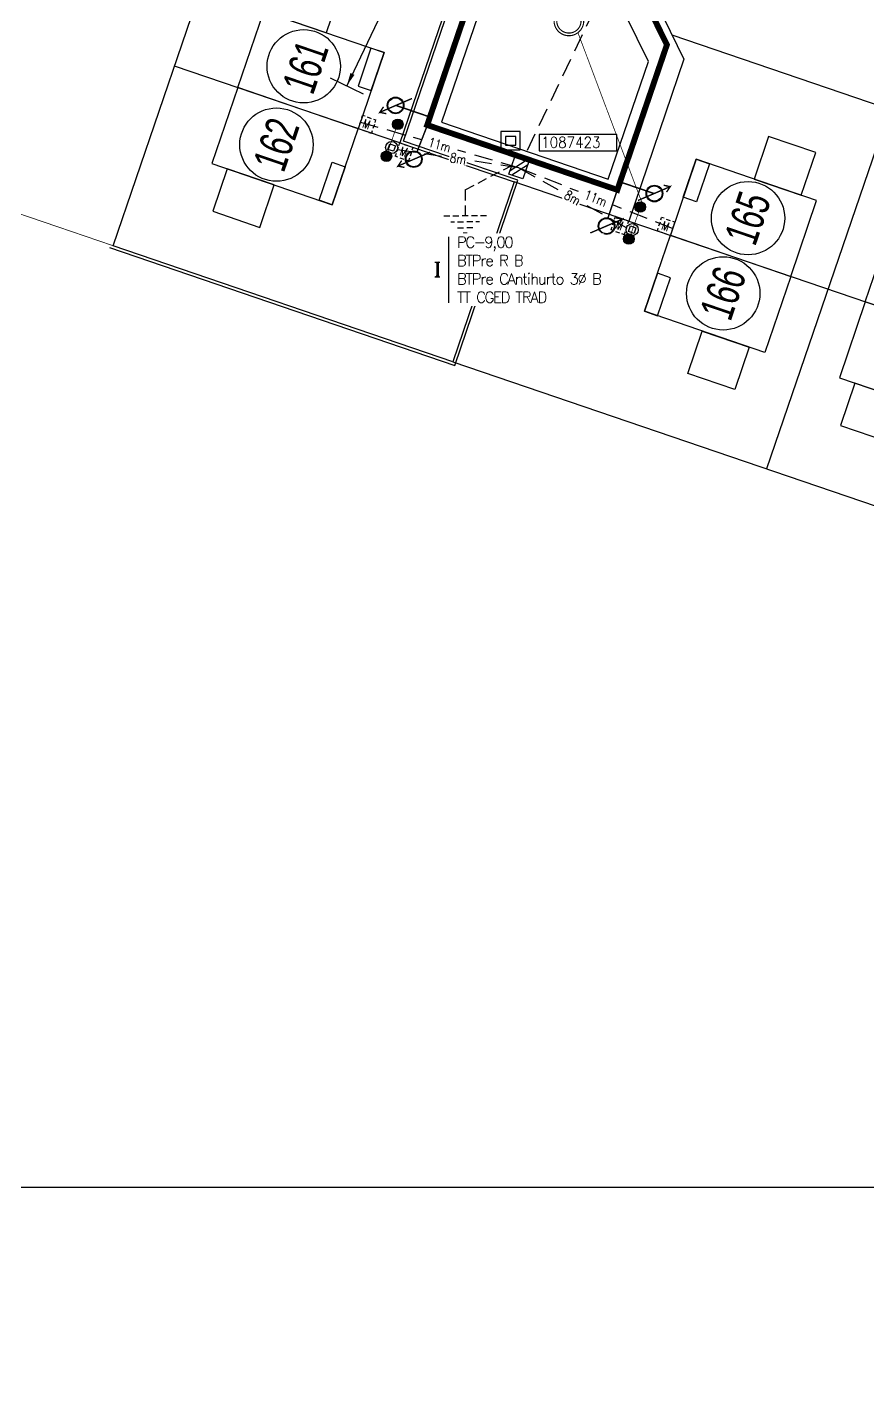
# Model space of a CAD drawing. Extents: x 0 to 336586, y 0 to 6284468.
# Drawn here: x 335127.7 to 335185, y 6277586.5 to 6277679.1 of the extents above; entities that cross this region are included whole.
import ezdxf
from ezdxf.enums import TextEntityAlignment as Align

# ---------------------------------------------------------------- set-up
doc = ezdxf.new("R2010")
doc.units = 0
doc.header["$LTSCALE"] = 5
for name, pattern in [('DASHDOT', [1, 0.5, -0.25, 0, -0.25]), ('DASHDOTX2', [2, 1, -0.5, 0, -0.5]), ('DASHED', [0.75, 0.5, -0.25]), ('HIDDEN', [0.375, 0.25, -0.125])]:
    doc.linetypes.add(name, pattern=pattern)
for name, color, linetype in [('ACOM-P', 251, 'DASHED'), ('CALLES-URBANAS', 6, 'Continuous'), ('COTAS', 11, 'Continuous'), ('EQUIPOS', 240, 'Continuous'), ('EQUIPOS_P', 240, 'Continuous'), ('ESTRUCTURAS', 42, 'Continuous'), ('ESTRUCTURAS_E', 42, 'Continuous'), ('ESTRUCTURAS_P', 42, 'Continuous'), ('GRILLA', 254, 'Continuous'), ('LBT_A_P', 100, 'DASHED'), ('LINEA-EDIFICACION-URBANA', 21, 'Continuous'), ('MUROS', 8, 'Continuous'), ('Numero', 42, 'Continuous'), ('PLANTA', 6, 'Continuous'), ('POSTES_E', 41, 'Continuous'), ('POSTES_P', 41, 'Continuous'), ('Prosan Agua Potable D. Arranque', 1, 'Continuous'), ('Prosan Agua Potable D. MAP', 5, 'Continuous'), ('Prosan Agua Potable P. Cañeria Proyectada', 1, 'Continuous'), ('Prosan Alcantarillado D. Union Domiciliaria', 4, 'Continuous'), ('Prosan Alcantarillado P. CI Proyectada', 1, 'Continuous'), ('Prosan General Deslindes', 8, 'DASHDOTX2'), ('Prosan Pavimentación Solera Existente', 8, 'DASHDOT'), ('Prosan Pavimentación Vereda Proyectada', 8, 'Continuous'), ('PUNTO-DE-INTERES', 254, 'Continuous'), ('servicios', 6, 'Continuous'), ('TEXTO-BT_P', 151, 'Continuous')]:
    doc.layers.add(name, color=color, linetype=linetype)
doc.styles.add('2mm', font='simplex.shx', dxfattribs={"width": 0.8, "height": 0.65})
doc.styles.add('ARIAL', font='arial.ttf', dxfattribs={"width": 0.82})
doc.styles.add('ROMANS', font='romans.shx', dxfattribs={"height": 1})
doc.styles.add('ROMANT', font='romant.shx', dxfattribs={"height": 2})
doc.styles.add('Swis-50', font='swissc.ttf', dxfattribs={"width": 0.85})
doc.dimstyles.new('ACOMETIDA 500', dxfattribs={"dimtxt": 0.65, "dimasz": 1.8, "dimexe": 1.25, "dimexo": 0.625, "dimtad": 0, "dimdec": 0, "dimtxsty": '2mm', "dimblk": 'NONE', "dimcen": 2.5, "dimse1": 1, "dimse2": 1, "dimclrd": 256, "dimclrt": 2, "dimadec": 0, "dimazin": 0, "dimtfac": 1, "dimtdec": 0, "dimtmove": 0, "dimatfit": 3, "dimldrblk": 'NONE', "dimfxl": 1, "dimtfill": 1, "dimlwd": -1, "dimarcsym": 2})
doc.dimstyles.new('GRILLA X 500', dxfattribs={"dimtxt": 0.5, "dimasz": 1.8, "dimexe": 1.25, "dimexo": 0.625, "dimtad": 0, "dimdec": 0, "dimtxsty": 'ROMANS', "dimblk": 'NONE', "dimcen": 2.5, "dimse1": 1, "dimse2": 1, "dimsd1": 1, "dimsd2": 1, "dimclrd": 256, "dimclrt": 256, "dimadec": 0, "dimazin": 0, "dimtfac": 1, "dimtdec": 0, "dimtmove": 0, "dimatfit": 3, "dimldrblk": 'NONE', "dimfxlon": 1, "dimtfill": 1, "dimlwd": -1, "dimarcsym": 2})
doc.dimstyles.new('GRILLA Y 500', dxfattribs={"dimtxt": 0.5, "dimasz": 1.8, "dimexe": 1.25, "dimexo": 0.625, "dimtad": 0, "dimdec": 0, "dimtxsty": 'ROMANS', "dimblk": 'NONE', "dimcen": 2.5, "dimse1": 1, "dimse2": 1, "dimsd1": 1, "dimsd2": 1, "dimclrd": 256, "dimclrt": 256, "dimadec": 0, "dimazin": 0, "dimtfac": 1, "dimtdec": 0, "dimtmove": 0, "dimatfit": 3, "dimldrblk": 'NONE', "dimfxlon": 1, "dimtfill": 1, "dimlwd": -1, "dimarcsym": 2})
doc.dimstyles.new('VANO 500', dxfattribs={"dimtxt": 0.65, "dimasz": 1.8, "dimexe": 0, "dimexo": 8, "dimgap": 1.2, "dimtad": 0, "dimdec": 0, "dimzin": 0, "dimdsep": 46, "dimtxsty": '2mm', "dimblk": 'NONE', "dimcen": 0, "dimse1": 1, "dimse2": 1, "dimsd1": 1, "dimsd2": 1, "dimclrd": 7, "dimclrt": 2, "dimadec": 0, "dimazin": 0, "dimtfac": 1, "dimtdec": 0, "dimtofl": 0, "dimtmove": 0, "dimatfit": 3, "dimldrblk": 'NONE', "dimfxl": 1, "dimtfill": 1, "dimtolj": 1, "dimtzin": 0, "dimlwd": 25, "dimarcsym": 0})

# ---------------------------------------------------------------- blocks, each defined once
blk = doc.blocks.new('A$C461B3DCE')
at = {"layer": 'Prosan Agua Potable D. MAP', "ltscale": 2}
h = blk.add_hatch(color=4, dxfattribs=at)
h.dxf.hatch_style = 1
edge = h.paths.add_edge_path()
edge.add_line((0.7710314885518511, 0.5448670548734738), (0.7504819952160025, 0.5306253450311521))
edge.add_arc((0.5218886427903211, 0.3768014163459124), 0.2755298927691394, 393.9372072948622, 430.8894317799293)
edge.add_arc((0.5219586611189867, 0.376749035538496), 0.2755564759331746, 70.90675392884668, 215.492820778389)
edge.add_line((0.2976038094080948, 0.2167606861423788), (0.2770543160722461, 0.2025189763000571))
edge.add_arc((0.5218886427903213, 0.3768014163459125), 0.3005298927691393, 70.88943177992928, 215.4447158899646, ccw=False)
edge.add_arc((0.5218886427903213, 0.3768014163459125), 0.3005298927691391, 394.0026343322039, 430.88943177992934, ccw=False)
h = blk.add_hatch(color=4, dxfattribs=at)
h.dxf.hatch_style = 1
edge = h.paths.add_edge_path()
edge.add_line((0.7622593604771488, 0.557190258923689), (0.7420747884321109, 0.5424359027211417))
edge.add_arc((0.521888642790321, 0.3768014163459126), 0.2755298927691394, 0, 36.95222448506712, ccw=False)
edge.add_arc((0.5218620722195667, 0.376884724929531), 0.2755564759331746, 215.3966110015403, 359.98267785108266, ccw=False)
edge.add_line((0.2972388881172841, 0.2172733325026044), (0.2770543160722462, 0.2025189763000571))
edge.add_arc((0.5218886427903211, 0.3768014163459128), 0.3005298927691393, 215.4447158899647, 360)
edge.add_arc((0.5218886427903211, 0.3768014163459128), 0.3005298927691391, 0, 36.88679744772544)
at = {"layer": 'Prosan Agua Potable D. MAP', "color": 4, "ltscale": 2, "const_width": 0.05}
blk.add_lwpolyline([(9.38084215e-08, 1.08246816e-07), (1.023286459401971, 0.7479937492063158), (0.9377070762315523, 0.5236589383472321), (1.023286459402515, 0.7479937492077511), (0.7832410503892931, 0.7426890532315298)], dxfattribs=at)
at = {"layer": 'Prosan Agua Potable D. MAP', "color": 4, "ltscale": 2}
for radius in [0.3005298927691391, 0.2755298927691391]:
    blk.add_circle((0.5218886427903211, 0.3768014163459128), radius, dxfattribs=at)
blk = doc.blocks.new('agua potable')
at = {"layer": 'Prosan Agua Potable D. Arranque', "color": 4, "const_width": 0.1}
for points, elevation in [([(335642.4569289694, 6282351.467217353), (335644.7775443596, 6282350.675019433)], -499.8090000015339), ([(335643.9073654683, 6282348.32938288), (335644.6069013167, 6282350.12648458)], -499.8090000015339), ([(335656.9061454707, 6282343.771392111), (335657.557369915, 6282345.705530411)], -499.8090000023919), ([(335660.0635069782, 6282345.456788165), (335657.7428915898, 6282346.248986084)], -499.8090000023919)]:
    blk.add_lwpolyline(points, dxfattribs=dict(at, elevation=elevation))
at = {"layer": 'Prosan Agua Potable P. Cañeria Proyectada', "color": 4, "const_width": 0.4}
blk.add_lwpolyline([(335652.4006062299, 6282362.171915208), (335658.7793677954, 6282359.994371411), (335660.9358873671, 6282355.602349628), (335657.557369915, 6282345.705530411), (335644.5920226847, 6282350.131563759), (335647.957552797, 6282359.990338668), (335652.4006062298, 6282362.171915208)], dxfattribs=at)
at = {"layer": 'Prosan Agua Potable D. MAP', "color": 4, "ltscale": 20}
for p, xscale, yscale, zscale, rotation in [((335643.5547131458, 6282351.938828006, -499.8090000015339), 1.885254132813039, 1.885254132813039, 1.885254132813039, 167.0827137323544), ((335644.7917838761, 6282348.273194583, -499.8090000015339), 1.885254132813042, 1.885254132813042, 1.885254132813042, 167.0827137463284), ((335658.9657228017, 6282344.98517751, -499.8090000023919), 1.885254132816274, 1.885254132816274, 1.885254132816274, 347.0827137460403), ((335655.7047663204, 6282342.765251192, -499.8090000023919), 1.885254132816274, 1.885254132816274, 1.885254132816274, 347.0827137320662)]:
    blk.add_blockref('A$C461B3DCE', p, dxfattribs=dict(at, xscale=xscale, yscale=yscale, zscale=zscale, rotation=rotation))
blk = doc.blocks.new('UD')
at = {"layer": 'Prosan Alcantarillado D. Union Domiciliaria', "true_color": 0x57ffab}
h = blk.add_hatch(color=101, dxfattribs=at)
edge = h.paths.add_edge_path()
edge.add_arc((6.984919e-10, 0), 0.3200000000000001, 0, 360)
at = {"layer": 'Prosan Alcantarillado D. Union Domiciliaria', "color": 7}
for radius in [0.36, 0.3200000000000001]:
    blk.add_circle((6.984919e-10, 0), radius, dxfattribs=at)
at = {"layer": 'Prosan Alcantarillado D. Union Domiciliaria', "color": 7, "ltscale": 10, "style": 'ARIAL', "oblique": 359.9999998988733, "width": 1.199999998176862}
blk.add_text('C.I.', height=0.2121039574924962, dxfattribs=at).set_placement((0, 0), align=Align.MIDDLE_CENTER)
blk = doc.blocks.new('ALCANTARILLADO')
at = {"layer": 'Prosan Alcantarillado D. Union Domiciliaria', "color": 5, "ltscale": 20, "const_width": 0.05}
for points in [[(-125.1092915235204, -304.0932063543005), (-129.4560888335836, -292.5485935288016)], [(-142.4125617229147, -300.6317007931648), (-141.8807472715052, -299.1279989107279)], [(-125.3132234931545, -304.7837219273206), (-125.8450379444912, -306.2874238070799)]]:
    blk.add_lwpolyline(points, dxfattribs=at)
at = {"layer": 'Prosan Alcantarillado P. CI Proyectada', "color": 5, "ltscale": 2, "const_width": 0.078}
for points in [[(-131.0837099834098, -291.7448662410025, 1), (-129.0592043683428, -291.7448662410025, 1)], [(-130.9017099835473, -291.7448662410025, 1), (-129.2412043682998, -291.7448662410025, 1)]]:
    blk.add_lwpolyline(points, format="xyb", close=True, dxfattribs=at)
at = {"layer": 'Prosan Alcantarillado D. Union Domiciliaria', "color": 5, "ltscale": 20}
for p, rotation in [((-141.7429770100207, -298.7954040289624), 73.54639533869805), ((-125.2112575079082, -304.438464138424), 253.546395338698), ((-125.9828082061067, -306.620018688729), 253.546395338698)]:
    blk.add_blockref('UD', p, dxfattribs=dict(at, rotation=rotation))
at = {"layer": 'Prosan Alcantarillado D. Union Domiciliaria', "color": 5, "rotation": 73.54639533869805}
blk.add_blockref('UD', (-142.5145277082338, -300.9769585783361), dxfattribs=at)
blk = doc.blocks.new('A$C12F70A7C')
at = {"layer": 'MUROS'}
for points in [[(0, -8.672000000951812), (-5.476999999998952, -8.672000000951812), (-5.476999999998952, 0), (0, 0)], [(-2.738500000006752, 0), (-5.476999999998952, 0), (-5.476999999998952, -0.9399999999441206), (-2.738500000006752, -0.9399999999441206)], [(0, -8.672000000951812), (5.4769999999844, -8.672000000951812), (5.4769999999844, 0), (0, 0)], [(2.7384999999922, 0), (5.4769999999844, 0), (5.4769999999844, -0.9399999999441206), (2.7384999999922, -0.9399999999441206)], [(-5.476999999998952, -7.557999999960883), (-8.53499999998894, -7.557999999960883), (-8.53499999998894, -4.169999999925493), (-5.476999999998952, -4.169999999925493)], [(5.4769999999844, -7.557999999960883), (8.534999999974389, -7.557999999960883), (8.534999999974389, -4.169999999925493), (5.4769999999844, -4.169999999925493)]]:
    blk.add_lwpolyline(points, close=True, dxfattribs=at)
blk = doc.blocks.new('PLANTA')
at = {"layer": 'CALLES-URBANAS', "flags": 128}
blk.add_lwpolyline([(335660.4908089684, 6282386.273244609), (335660.3815060957, 6282382.083906609), (335653.0754112937, 6282360.681886207), (335648.314996902, 6282358.344482772), (335645.5736729364, 6282350.314218585), (335656.9301814592, 6282346.437401054), (335659.6715054248, 6282354.467665242), (335657.3341019897, 6282359.228079634), (335664.6401967919, 6282380.630100035), (335667.5886267952, 6282383.850233653)], dxfattribs=at)
at = {"layer": 'LINEA-EDIFICACION-URBANA', "ltscale": 0.2}
for p, q in [((335684.4737754759, 6282375.708590451), (335667.7388909601, 6282326.686458994)), ((335690.9102183611, 6282346.143789444), (335661.3024035821, 6282356.251129666)), ((335658.3326235204, 6282343.58115242), (335685.5125339185, 6282334.302635795))]:
    blk.add_line(p, q, dxfattribs=at)
blk.add_lwpolyline([(335651.2471591457, 6282362.290793217), (335646.486744754, 6282359.953389782), (335642.7174243013, 6282348.911776524), (335650.5250239107, 6282346.246464471), (335646.3412916586, 6282333.990899025), (335623.183478029, 6282341.896376106), (335657.6710006479, 6282442.921983175), (335672.7103992146, 6282437.787922481), (335674.4733792884, 6282434.197393097), (335657.1246208376, 6282383.377017457), (335657.9037553159, 6282381.79021266)], close=True, dxfattribs=at)
blk.add_lwpolyline([(335670.0116660923, 6282380.645579586), (335666.4211367082, 6282378.882599512), (335659.7645405379, 6282359.383180069), (335662.1019439729, 6282354.622765676), (335658.3326235205, 6282343.581152419), (335650.5250239107, 6282346.246464471), (335646.3412916586, 6282333.990899025), (335689.136401276, 6282319.381758295), (335693.3201335281, 6282331.637323743), (335685.5125339185, 6282334.302635795), (335689.2818543712, 6282345.344249053), (335694.0422687631, 6282347.681652487), (335700.6988649334, 6282367.181071931), (335698.9358848596, 6282370.771601315), (335670.0116660923, 6282380.645579586)], dxfattribs=at)
at = {"layer": 'Prosan General Deslindes', "ltscale": 5}
blk.add_line((335642.7174243013, 6282348.911776524), (335627.3672102811, 6282354.151941554), dxfattribs=at)
at = {"layer": 'Prosan Pavimentación Solera Existente', "const_width": 0.05}
blk.add_lwpolyline([(335623.1843537129, 6282341.896222693), (335591.2149510295, 6282352.80974779)], dxfattribs=at)
at = {"layer": 'Prosan Pavimentación Vereda Proyectada'}
blk.add_lwpolyline([(335622.9295892615, 6282341.77171459), (335646.4659531752, 6282333.737010256), (335650.7789126783, 6282346.371125989), (335642.9713130688, 6282349.03643804), (335646.649256056, 6282359.810375826), (335651.4096704478, 6282362.14777926)], dxfattribs=at)
at = {"layer": 'PUNTO-DE-INTERES', "color": 8}
for centre in [(335636.1686765515, 6282354.1348335), (335634.3115761962, 6282348.793790563), (335666.4672952254, 6282343.776704502), (335664.7780506065, 6282338.650850097)]:
    blk.add_circle(centre, 2.5, dxfattribs=at)
at = {"layer": 'LINEA-EDIFICACION-URBANA', "ltscale": 0.2, "rotation": 71.15142590850465}
blk.add_blockref('A$C12F70A7C', (335661.1717506511, 6282342.611948037), dxfattribs=at)
blk.add_blockref('A$C12F70A7C', (335661.1717506511, 6282342.611948037), dxfattribs=at)
blk.add_blockref('A$C12F70A7C', (335661.1717506511, 6282342.611948037), dxfattribs=at)
at = {"layer": 'PUNTO-DE-INTERES', "xscale": -1, "rotation": 251.1514259085046}
for p in [(335639.8782971711, 6282349.880980907), (335639.8782971711, 6282349.880980907), (335639.8782971711, 6282349.880980907), (335682.6734067879, 6282335.271840178), (335682.6734067879, 6282335.271840178), (335682.6734067879, 6282335.271840178)]:
    blk.add_blockref('A$C12F70A7C', p, dxfattribs=at)
at = {"layer": 'PUNTO-DE-INTERES', "color": 8, "char_height": 2.25, "attachment_point": 5, "rotation": 71.15142590850466, "line_spacing_factor": 0.6, "style": 'Swis-50'}
for s, insert in [('\\fArial Narrow|b0|i0|c00|p39;\\H1x;\\W0.8;161', (335636.29758827, 6282354.090826382)), ('\\fArial Narrow|b0|i0|c00|p39;\\H1x;\\W0.8;162', (335634.3115761962, 6282348.793790563)), ('\\fArial Narrow|b0|i0|c00|p39;\\H1x;\\W0.8;165', (335666.4561141068, 6282343.780521447)), ('\\fArial Narrow|b0|i0|c00|p39;\\H1x;\\W0.8;166', (335664.7727889038, 6282338.652646306))]:
    blk.add_mtext(s, dxfattribs=dict(at, insert=insert))
blk = doc.blocks.new('EM-BT_P')
at = {"layer": 'EQUIPOS'}
for p, q in [((-1.59583581811421, 0.990598165203636), (-1.59583581811421, 1.595838092819461)), ((-0.990595890498426, 1.595417830392476), (-1.59583581811421, 1.595417830392476)), ((-1.59583581811421, 0.4940551486930361), (-1.59583581811421, -0.4940706556385237)), ((-0.4940528739877835, 1.595417830392476), (0.4940729303437621, 1.595417830392476)), ((0.9906159468543903, 1.595417830392476), (1.595855874470174, 1.595417830392476)), ((1.595855874470174, 0.990598165203636), (1.595855874470174, 1.595838092819461)), ((1.595855874470174, 0.4940551486930361), (1.595855874470174, -0.4940706556385237)), ((-1.59583581811421, -0.9906136721491804), (-1.59583581811421, -1.595853599764949)), ((-0.990595890498426, -1.595433337337964), (-1.59583581811421, -1.595433337337964)), ((-0.4940528739877835, -1.595433337337964), (0.4940729303437621, -1.595433337337964)), ((0.9906159468543903, -1.595433337337964), (1.595855874470174, -1.595433337337964)), ((1.595855874470174, -0.9906136721491804), (1.595855874470174, -1.595853599764949))]:
    blk.add_line(p, q, dxfattribs=at)
at = {"layer": 'EQUIPOS', "style": 'ROMANS', "width": 0.8}
blk.add_text('M', height=1.98, dxfattribs=at).set_placement((-0.9147899827143248, -0.9896123134684556))
blk = doc.blocks.new('*D155')
at = {"layer": 'Defpoints', "color": 0, "linetype": 'HIDDEN', "ltscale": 0.25, "transparency": 16777216}
for p in [(335170.996884516, 6277692.619091955), (335172.0189598589, 6277692.132170551), (335161.2442933894, 6277669.515541153)]:
    blk.add_point(p, dxfattribs=at)
at = {"layer": 'COTAS', "color": 2, "linetype": 'HIDDEN', "ltscale": 0.25, "transparency": 16777216, "insert": (335165.6095512812, 6277681.310777256), "char_height": 0.65, "attachment_point": 5, "rotation": 64.52665471643128, "style": '2mm', "bg_fill": 3, "box_fill_scale": 1.1, "bg_fill_color": 256, "bg_fill_true_color": 13158600, "bg_fill_transparency": 0}
blk.add_mtext('\\A1;25.00', dxfattribs=at)
blk = doc.blocks.new('_None')
blk = doc.blocks.new('PC-9_P')
at = {"layer": 'POSTES_E'}
for p, q in [((0.6083982158431285, 1.249984817137545), (-1.000003517699549, -0.7605173497908027)), ((0.9999964823004506, 0.728340590182853), (-0.5826881361359098, -1.250015182862455))]:
    blk.add_line(p, q, dxfattribs=at)
blk.add_lwpolyline([(-1.000003517699549, 1.249984817137545), (0.9999964823004506, 1.249984817137545), (0.9999964823004506, -1.250015182862455), (-1.000003517699549, -1.250015182862455)], close=True, dxfattribs=at)
blk = doc.blocks.new('PM-6_P')
at = {"layer": 'POSTES_E'}
blk.add_lwpolyline([(-0.6677519658405187, 0.6677414800509212), (0.6677199434739736, 0.6677414800509212), (0.6677199434739736, -0.66773042926323), (-0.6677519658405187, -0.66773042926323)], close=True, dxfattribs=at)
blk.add_circle((-1.601118327254625e-05, 5.52539384557349e-06), 1.386432699211355, dxfattribs=at)
blk = doc.blocks.new('*D391')
at = {"layer": 'ACOM-P', "ltscale": 0.5, "transparency": 16777216}
for p, q in [((335152.9683764499, 6277670.762088797), (335155.9741065692, 6277670.309355182)), ((335161.2442933898, 6277669.515541155), (335158.2385632705, 6277669.968274769))]:
    blk.add_line(p, q, dxfattribs=at)
at = {"layer": 'Defpoints', "color": 0, "ltscale": 0.5, "transparency": 16777216}
for p in [(335152.9683764499, 6277670.762088797), (335161.2442933897, 6277669.515541154), (335161.2442933898, 6277669.515541155)]:
    blk.add_point(p, dxfattribs=at)
at = {"layer": 'ACOM-P', "color": 2, "ltscale": 0.5, "transparency": 16777216, "insert": (335157.1063349199, 6277670.138814976), "char_height": 0.65, "attachment_point": 5, "rotation": 351.43429931888727, "style": '2mm', "bg_fill": 3, "box_fill_scale": 1.1, "bg_fill_color": 256, "bg_fill_true_color": 13158600, "bg_fill_transparency": 0}
blk.add_mtext('8m', dxfattribs=at)
blk = doc.blocks.new('*D392')
at = {"layer": 'ACOM-P', "ltscale": 0.5, "transparency": 16777216}
for p, q in [((335161.2442887807, 6277669.515532873), (335163.9134198274, 6277668.030298227)), ((335168.5836117924, 6277665.431575727), (335165.9144807453, 6277666.916810373))]:
    blk.add_line(p, q, dxfattribs=at)
at = {"layer": 'Defpoints', "color": 0, "ltscale": 0.5, "transparency": 16777216}
for p in [(335161.2442933898, 6277669.515541155), (335168.5836117924, 6277665.431575727), (335168.5836164011, 6277665.431584009)]:
    blk.add_point(p, dxfattribs=at)
at = {"layer": 'ACOM-P', "color": 2, "ltscale": 0.5, "transparency": 16777216, "insert": (335164.9139502868, 6277667.473554299), "char_height": 0.65, "attachment_point": 5, "rotation": 330.9063041525792, "style": '2mm', "bg_fill": 3, "box_fill_scale": 1.1, "bg_fill_color": 256, "bg_fill_true_color": 13158600, "bg_fill_transparency": 0}
blk.add_mtext('8m', dxfattribs=at)
blk = doc.blocks.new('*D393')
at = {"layer": 'ACOM-P', "ltscale": 0.5, "transparency": 16777216}
for p, q in [((335161.2442899339, 6277669.515532414), (335165.2852254529, 6277667.917645246)), ((335171.7320395017, 6277665.368413416), (335167.6911039825, 6277666.966300584))]:
    blk.add_line(p, q, dxfattribs=at)
at = {"layer": 'Defpoints', "color": 0, "ltscale": 0.5, "transparency": 16777216}
for p in [(335161.2442899339, 6277669.515532414), (335161.2442933896, 6277669.515541154), (335171.7320429573, 6277665.368422155)]:
    blk.add_point(p, dxfattribs=at)
at = {"layer": 'ACOM-P', "color": 2, "ltscale": 0.5, "transparency": 16777216, "insert": (335166.488164718, 6277667.441972915), "char_height": 0.65, "attachment_point": 5, "rotation": 338.4249160133948, "style": '2mm', "bg_fill": 3, "box_fill_scale": 1.1, "bg_fill_color": 256, "bg_fill_true_color": 13158600, "bg_fill_transparency": 0}
blk.add_mtext('11m', dxfattribs=at)
blk = doc.blocks.new('*D394')
at = {"layer": 'ACOM-P', "ltscale": 0.5, "transparency": 16777216}
for p, q in [((335150.4385487456, 6277672.637335707), (335154.5986713602, 6277671.435466788)), ((335161.2442899339, 6277669.515532413), (335157.0841673196, 6277670.717401332))]:
    blk.add_line(p, q, dxfattribs=at)
at = {"layer": 'Defpoints', "color": 0, "ltscale": 0.5, "transparency": 16777216}
for p in [(335150.4385487458, 6277672.637335707), (335150.4385487456, 6277672.637335707), (335161.2442899342, 6277669.515532414)]:
    blk.add_point(p, dxfattribs=at)
at = {"layer": 'ACOM-P', "color": 2, "ltscale": 0.5, "transparency": 16777216, "insert": (335155.8414193399, 6277671.07643406), "char_height": 0.65, "attachment_point": 5, "rotation": 343.88587348560736, "style": '2mm', "bg_fill": 3, "box_fill_scale": 1.1, "bg_fill_color": 256, "bg_fill_true_color": 13158600, "bg_fill_transparency": 0}
blk.add_mtext('11m', dxfattribs=at)
blk = doc.blocks.new('*U96')
at = {"layer": 'ESTRUCTURAS_E', "ltscale": 3}
for p, q in [((-1.657170947816326, -0.8640653022951023), (0, 0)), ((-6.570607230804428, -3.42597951685593), (-4.913436282988102, -2.561914214560828)), ((-4.069243126028398, -2.121743563292084), (-2.412072178212015, -1.25767826099701)), ((-9.105852084715394, -4.747881227704337), (-7.368990578442237, -3.842264481019098)), ((-9.105852084715536, -4.747881227704394), (-9.105852084715536, -6.800140530395108)), ((-9.105852084715538, -7.785268621837812), (-9.105852084715538, -9.837527924528555)), ((-13.27450473516626, -9.837527924525228), (-12.09597045180272, -9.837527924525228)), ((-11.49807186218996, -9.83752792452523), (-10.31953757882647, -9.83752792452523)), ((-8.516584943035015, -9.837527924528555), (-9.695119226398562, -9.837527924528555)), ((-6.713632307243476, -9.837527924525231), (-7.892166590607022, -9.83752792452523)), ((-4.937199434267288, -9.837527924525231), (-6.115733717630778, -9.837527924525231)), ((-11.92389081404107, -11.00585093154978), (-11.2074829118526, -11.00585093154978)), ((-10.60958432223984, -11.00585093154978), (-9.431050038876352, -11.00585093154978)), ((-10.60958432223984, -12.14540153467001), (-9.431050038876354, -12.14540153467001)), ((-9.468130448197773, -13.10210014875596), (-8.743573721235752, -13.10210014875596)), ((-7.628097403084869, -11.00585093155311), (-8.806631686448357, -11.00585093155311)), ((-7.628097403084869, -12.14540153467328), (-8.806631686448359, -12.14540153467328)), ((-6.28781335539242, -11.00585093154979), (-7.003679050656904, -11.00585093154979))]:
    blk.add_line(p, q, dxfattribs=at)
blk = doc.blocks.new('CA 3Ø-P')
at = {"layer": 'ESTRUCTURAS'}
for points in [[(-1.307126184576191, -1.266878571361303), (1.346075665089302, -1.266878571361303), (1.346075665089302, 1.246819127351046), (-1.307126184576191, 1.246819127351046)], [(-0.676001158892177, -0.6099489843472838), (0.7149506394052878, -0.6099489843472838), (0.7149506394052878, 0.5898895403370261), (-0.676001158892177, 0.5898895403370261)]]:
    blk.add_lwpolyline(points, close=True, dxfattribs=at)
blk = doc.blocks.new('*U417')
at = {"layer": 'GRILLA', "lineweight": -3}
for points in [[(50, 0), (150, 0)], [(150, 0), (250, 0)]]:
    blk.add_lwpolyline(points, dxfattribs=at)
blk = doc.blocks.new('COTA-500')
at = {"layer": 'COTAS', "color": 11}
blk.add_line((0.007478311659748544, 1.249977630094855), (-0.007478310724740958, -1.249977629634322), dxfattribs=at)
blk.add_solid([(0.8990864967945762, -0.1553816995609121), (0.9008812913689561, 0.1446129311781807), (4.675037934900872e-10, -2.564345437383597e-12)], dxfattribs=at)
blk = doc.blocks.new('*D434')
at = {"layer": 'Defpoints', "color": 0, "ltscale": 0.5, "transparency": 16777216}
for p in [(335292.711083103, 6278000), (335274.7657512065, 6277998.486549078), (0, 0)]:
    blk.add_point(p, dxfattribs=at)
at = {"layer": 'GRILLA', "ltscale": 0.5, "transparency": 16777216, "insert": (335269.8550369208, 6277998.486549078), "char_height": 1, "attachment_point": 5, "style": 'ROMANS', "bg_fill": 3, "box_fill_scale": 1.1, "bg_fill_color": 256, "bg_fill_true_color": 13158600, "bg_fill_transparency": 0}
blk.add_mtext('Y-6278000', dxfattribs=at)
blk = doc.blocks.new('*D435')
at = {"layer": 'Defpoints', "color": 0, "ltscale": 0.5, "transparency": 16777216}
for p in [(335200.0477404207, 6277900.139847823), (335181.1479341442, 6277897.13274294), (0, 0)]:
    blk.add_point(p, dxfattribs=at)
at = {"layer": 'GRILLA', "ltscale": 0.5, "transparency": 16777216, "insert": (335176.2372198585, 6277897.13274294), "char_height": 1, "attachment_point": 5, "style": 'ROMANS', "bg_fill": 3, "box_fill_scale": 1.1, "bg_fill_color": 256, "bg_fill_true_color": 13158600, "bg_fill_transparency": 0}
blk.add_mtext('Y-6277900', dxfattribs=at)
blk = doc.blocks.new('*D436')
at = {"layer": 'Defpoints', "color": 0, "ltscale": 0.5, "transparency": 16777216}
for p in [(335200.4417525084, 6277800), (335150, 6277796.765466401), (0, 0)]:
    blk.add_point(p, dxfattribs=at)
at = {"layer": 'GRILLA', "ltscale": 0.5, "transparency": 16777216, "insert": (335145.0892857143, 6277796.765466401), "char_height": 1, "attachment_point": 5, "style": 'ROMANS', "bg_fill": 3, "box_fill_scale": 1.1, "bg_fill_color": 256, "bg_fill_true_color": 13158600, "bg_fill_transparency": 0}
blk.add_mtext('Y-6277800', dxfattribs=at)
blk = doc.blocks.new('*D437')
at = {"layer": 'Defpoints', "color": 0, "ltscale": 0.5, "transparency": 16777216}
for p in [(335200, 6277700), (335123.9093625259, 6277697.685578679), (0, 0)]:
    blk.add_point(p, dxfattribs=at)
at = {"layer": 'GRILLA', "ltscale": 0.5, "transparency": 16777216, "insert": (335118.9986482402, 6277697.685578679), "char_height": 1, "attachment_point": 5, "style": 'ROMANS', "bg_fill": 3, "box_fill_scale": 1.1, "bg_fill_color": 256, "bg_fill_true_color": 13158600, "bg_fill_transparency": 0}
blk.add_mtext('Y-6277700', dxfattribs=at)
blk = doc.blocks.new('*D438')
at = {"layer": 'Defpoints', "color": 0, "ltscale": 0.5, "transparency": 16777216}
for p in [(335196.9860146747, 6277923.034589392), (335200.0477404207, 6277900.139847823), (0, 0)]:
    blk.add_point(p, dxfattribs=at)
at = {"layer": 'GRILLA', "ltscale": 0.5, "transparency": 16777216, "insert": (335196.9860146737, 6277927.469113202), "char_height": 1, "attachment_point": 5, "rotation": 90, "style": 'ROMANS', "bg_fill": 3, "box_fill_scale": 1.1, "bg_fill_color": 256, "bg_fill_true_color": 13158600, "bg_fill_transparency": 0}
blk.add_mtext('X-335200', dxfattribs=at)
blk = doc.blocks.new('*D439')
at = {"layer": 'Defpoints', "color": 0, "ltscale": 0.5, "transparency": 16777216}
for p in [(335301.7893708139, 6277932.198101984), (335300, 6277899.167990658), (0, 0)]:
    blk.add_point(p, dxfattribs=at)
at = {"layer": 'GRILLA', "ltscale": 0.5, "transparency": 16777216, "insert": (335301.7893708129, 6277936.632625794), "char_height": 1, "attachment_point": 5, "rotation": 90, "style": 'ROMANS', "bg_fill": 3, "box_fill_scale": 1.1, "bg_fill_color": 256, "bg_fill_true_color": 13158600, "bg_fill_transparency": 0}
blk.add_mtext('X-335300', dxfattribs=at)
blk = doc.blocks.new('*D440')
at = {"layer": 'Defpoints', "color": 0, "ltscale": 0.5, "transparency": 16777216}
for p in [(335402.3497128253, 6277986.733224559), (335398.5975279866, 6277900), (0, 0)]:
    blk.add_point(p, dxfattribs=at)
at = {"layer": 'GRILLA', "ltscale": 0.5, "transparency": 16777216, "insert": (335402.3497128243, 6277991.143938844), "char_height": 1, "attachment_point": 5, "rotation": 90, "style": 'ROMANS', "bg_fill": 3, "box_fill_scale": 1.1, "bg_fill_color": 256, "bg_fill_true_color": 13158600, "bg_fill_transparency": 0}
blk.add_mtext('X-335399', dxfattribs=at)

msp = doc.modelspace()

# ---------------------------------------------------------------- linework, layer by layer
at = {"layer": 'LBT_A_P', "ltscale": 0.5}
msp.add_lwpolyline([(335172.0189408087, 6277692.132167693), (335161.5148850327, 6277670.083573244)], dxfattribs=at)

# ---------------------------------------------------------------- block references
at = {"layer": 'COTAS', "rotation": 64.52660682363695}
msp.add_blockref('COTA-500', (335149.5080870075, 6277675.106735995), dxfattribs=at)
at = {"layer": 'EQUIPOS_P', "ltscale": 5, "xscale": 0.3, "yscale": 0.3, "zscale": 0.3, "rotation": 341.1514259146094}
for p in [(335150.8916275739, 6277672.482668802), (335153.421455278, 6277670.607421891), (335168.1305333817, 6277665.586257261), (335171.2789599383, 6277665.523095408)]:
    msp.add_blockref('EM-BT_P', p, dxfattribs=at)
at = {"layer": 'GRILLA', "lineweight": -3}
msp.add_blockref('*U417', (335000, 6277600), dxfattribs=at)
at = {"layer": 'PLANTA'}
msp.add_blockref('PLANTA', (-489.5943777723587, -4677.696606804617), dxfattribs=at)
at = {"layer": 'POSTES_P', "ltscale": 5, "xscale": 0.3, "yscale": 0.3, "zscale": 0.3, "rotation": 161.1514259169997}
for p in [(335152.5747465704, 6277670.896465582), (335168.9772382602, 6277665.297213465)]:
    msp.add_blockref('PM-6_P', p, dxfattribs=at)
at = {"layer": 'servicios', "color": 1}
msp.add_blockref('ALCANTARILLADO', (335294.7307215866, 6277971.279013176), dxfattribs=at)
at = {"layer": 'servicios'}
msp.add_blockref('agua potable', (-489.5943777723587, -4677.696606804617), dxfattribs=at)

# ---------------------------------------------------------------- texts
at = {"layer": 'TEXTO-BT_P', "ltscale": 0.5, "style": 'ROMANT'}
msp.add_text('I', height=0.9999999975, dxfattribs=at).set_placement((335155.6947364278, 6277662.588924889), align=Align.MIDDLE_CENTER)

# ---------------------------------------------------------------- next in the draw order: dimensions: what is measured, and where the dimension line sits
at = {"layer": 'COTAS', "linetype": 'HIDDEN', "ltscale": 0.25}
dim = msp.add_aligned_dim(p1=(335161.2442933898, 6277669.515541154), p2=(335172.0189598592, 6277692.132170552), distance=1.1321353539164947, dimstyle='VANO 500', override={"dimpost": '.00', "dimsah": 1}, dxfattribs=at)
dim.commit()
dim.dimension.update_dxf_attribs({"geometry": '*D155', "text_midpoint": (335165.6095512812, 6277681.310777256)})

# ---------------------------------------------------------------- next in the draw order: linework, layer by layer
at = {"layer": 'COTAS', "ltscale": 0.5}
msp.add_lwpolyline([(335176.9980834441, 6277766.526012999), (335179.1877986685, 6277749.836224682), (335170.6596178022, 6277724.538337608), (335160.075463678, 6277697.288204724), (335149.5080870075, 6277675.106735995)], dxfattribs=at)

# ---------------------------------------------------------------- next in the draw order: block references
at = {"layer": 'POSTES_P', "ltscale": 5, "xscale": 0.5, "yscale": 0.5, "zscale": 0.5, "rotation": 341.1505560330359}
msp.add_blockref('PC-9_P', (335161.2442933898, 6277669.515541154), dxfattribs=at)

# ---------------------------------------------------------------- next in the draw order: dimensions: what is measured, and where the dimension line sits
at = {"layer": 'ACOM-P', "ltscale": 0.5}
dim = msp.add_aligned_dim(p1=(335152.9683764498, 6277670.762088796), p2=(335161.2442933898, 6277669.515541154), distance=9.209343554897257e-10, dimstyle='ACOMETIDA 500', override={"dimpost": 'm', "dimsah": 1}, dxfattribs=at)
dim.commit()
dim.dimension.update_dxf_attribs({"geometry": '*D391', "text_midpoint": (335157.1063349199, 6277670.138814976)})

# ---------------------------------------------------------------- next in the draw order: dimensions: what is measured, and where the dimension line sits
dim = msp.add_aligned_dim(p1=(335161.2442933898, 6277669.515541155), p2=(335168.5836164012, 6277665.431584009), distance=-9.478207538743183e-06, dimstyle='ACOMETIDA 500', override={"dimpost": 'm', "dimsah": 1}, dxfattribs=at)
dim.commit()
dim.dimension.update_dxf_attribs({"geometry": '*D392', "text_midpoint": (335164.9139502868, 6277667.473554299)})

# ---------------------------------------------------------------- next in the draw order: dimensions: what is measured, and where the dimension line sits
dim = msp.add_aligned_dim(p1=(335171.7320429579, 6277665.368422155), p2=(335161.2442933898, 6277669.515541154), distance=9.398014889189135e-06, dimstyle='ACOMETIDA 500', override={"dimpost": 'm', "dimsah": 1}, dxfattribs=at)
dim.commit()
dim.dimension.update_dxf_attribs({"geometry": '*D393', "text_midpoint": (335166.488164718, 6277667.441972915)})

# ---------------------------------------------------------------- next in the draw order: dimensions: what is measured, and where the dimension line sits
dim = msp.add_aligned_dim(p1=(335161.2442899342, 6277669.515532414), p2=(335150.4385487457, 6277672.637335707), distance=3.231085564682131e-11, dimstyle='ACOMETIDA 500', override={"dimpost": 'm', "dimsah": 1}, dxfattribs=at)
dim.commit()
dim.dimension.update_dxf_attribs({"geometry": '*D394', "text_midpoint": (335155.8414193399, 6277671.07643406)})

# ---------------------------------------------------------------- next in the draw order: block references
at = {"layer": 'ESTRUCTURAS_P', "xscale": 0.5, "yscale": 0.5, "zscale": 0.5}
msp.add_blockref('CA 3Ø-P', (335160.671832984, 6277671.364954236), dxfattribs=at)
at = {"layer": 'ESTRUCTURAS_P', "ltscale": 5, "xscale": 0.35, "yscale": 0.35, "zscale": 0.35}
msp.add_blockref('*U96', (335160.7711038699, 6277669.677075786), dxfattribs=at)

# ---------------------------------------------------------------- next in the draw order: texts
at = {"layer": 'TEXTO-BT_P', "ltscale": 0.5, "insert": (335157.0239214379, 6277662.566320258), "char_height": 0.7499999981250001, "attachment_point": 4, "style": 'ROMANS', "bg_fill": 3, "box_fill_scale": 1.3, "bg_fill_color": 256, "bg_fill_transparency": 0}
msp.add_mtext('{\\T0.8;PC-9,00\\PBTPre R B\\PBTPre CAntihurto 3Ø B\\PTT CGED TRAD}', dxfattribs=at)

# ---------------------------------------------------------------- next in the draw order: linework, layer by layer
at = {"layer": 'TEXTO-BT_P', "ltscale": 0.5}
msp.add_lwpolyline([(335156.45051517, 6277664.810319953), (335156.45051517, 6277660.298616045)], dxfattribs=at)

# ---------------------------------------------------------------- next in the draw order: dimensions: what is measured, and where the dimension line sits
at = {"layer": 'GRILLA', "ltscale": 0.5}
dim = msp.add_ordinate_dim(feature_location=(335292.711083103, 6278000), offset=(-17.94533189648064, -1.5134509224444628), dtype=0, origin=(0, 0), dimstyle='GRILLA Y 500', override={"dimpost": 'Y-<>', "dimsah": 1}, dxfattribs=at)
dim.commit()
dim.dimension.update_dxf_attribs({"geometry": '*D434', "text_midpoint": (335269.8550369208, 6277998.486549078)})

# ---------------------------------------------------------------- next in the draw order: dimensions: what is measured, and where the dimension line sits
dim = msp.add_ordinate_dim(feature_location=(335200.0477404207, 6277900.139847823), offset=(-18.899806276487652, -3.0071048829704523), dtype=0, origin=(0, 0), dimstyle='GRILLA Y 500', override={"dimpost": 'Y-<>', "dimsah": 1}, dxfattribs=at)
dim.commit()
dim.dimension.update_dxf_attribs({"geometry": '*D435', "text_midpoint": (335176.2372198585, 6277897.13274294)})

# ---------------------------------------------------------------- next in the draw order: dimensions: what is measured, and where the dimension line sits
dim = msp.add_ordinate_dim(feature_location=(335200.4417525084, 6277800), offset=(-50.44175250839908, -3.2345335986465216), dtype=0, origin=(0, 0), dimstyle='GRILLA Y 500', override={"dimpost": 'Y-<>', "dimsah": 1}, dxfattribs=at)
dim.commit()
dim.dimension.update_dxf_attribs({"geometry": '*D436', "text_midpoint": (335145.0892857143, 6277796.765466401)})

# ---------------------------------------------------------------- next in the draw order: dimensions: what is measured, and where the dimension line sits
dim = msp.add_ordinate_dim(feature_location=(335200, 6277700), offset=(-76.090637474088, -2.3144213212653995), dtype=0, origin=(0, 0), dimstyle='GRILLA Y 500', override={"dimpost": 'Y-<>', "dimsah": 1}, dxfattribs=at)
dim.commit()
dim.dimension.update_dxf_attribs({"geometry": '*D437', "text_midpoint": (335118.9986482402, 6277697.685578679)})

# ---------------------------------------------------------------- next in the draw order: dimensions: what is measured, and where the dimension line sits
dim = msp.add_ordinate_dim(feature_location=(335200.0477404207, 6277900.139847823), offset=(-3.0617257459671237, 22.89474156871438), dtype=1, origin=(0, 0), dimstyle='GRILLA X 500', override={"dimpost": 'X-<>', "dimsah": 1}, dxfattribs=at)
dim.commit()
dim.dimension.update_dxf_attribs({"geometry": '*D438', "text_midpoint": (335196.9860146737, 6277927.469113202)})

# ---------------------------------------------------------------- next in the draw order: dimensions: what is measured, and where the dimension line sits
dim = msp.add_ordinate_dim(feature_location=(335300, 6277899.167990658), offset=(1.7893708138726652, 33.03011132590473), dtype=1, origin=(0, 0), dimstyle='GRILLA X 500', override={"dimpost": 'X-<>', "dimsah": 1}, dxfattribs=at)
dim.commit()
dim.dimension.update_dxf_attribs({"geometry": '*D439', "text_midpoint": (335301.7893708129, 6277936.632625794)})

# ---------------------------------------------------------------- next in the draw order: dimensions: what is measured, and where the dimension line sits
dim = msp.add_ordinate_dim(feature_location=(335398.5975279866, 6277900), offset=(3.7521848386968486, 86.733224558644), dtype=1, origin=(0, 0), dimstyle='GRILLA X 500', override={"dimpost": 'X-<>', "dimsah": 1}, dxfattribs=at)
dim.commit()
dim.dimension.update_dxf_attribs({"geometry": '*D440', "text_midpoint": (335402.3497128243, 6277991.143938844)})

# ---------------------------------------------------------------- next in the draw order: linework, layer by layer
at = {"layer": 'Numero'}
msp.add_lwpolyline([(335162.627812774, 6277670.663830969), (335167.932975588, 6277670.663830969), (335167.932975588, 6277671.79699185), (335162.627812774, 6277671.79699185)], close=True, dxfattribs=at)

# ---------------------------------------------------------------- next in the draw order: texts
at = {"layer": 'Numero', "style": 'ROMANS', "width": 0.9}
msp.add_text('1087423', height=0.75, dxfattribs=at).set_placement((335162.7672362406, 6277670.877181327))

doc.saveas('drawing.dxf')
